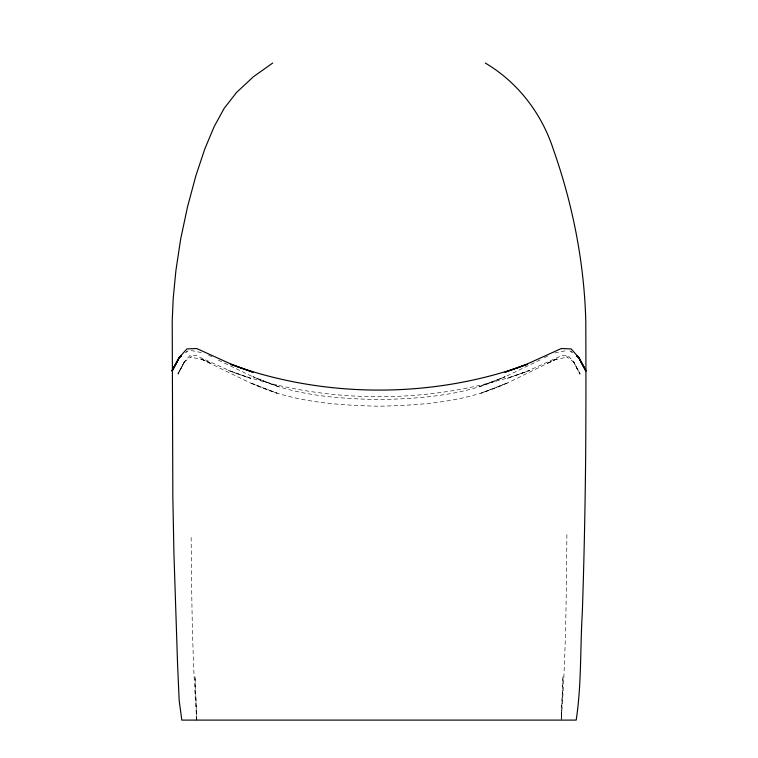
<?xml version="1.0" encoding="UTF-8"?>
<svg xmlns="http://www.w3.org/2000/svg" width="758" height="758" viewBox="0 0 758 758"><rect width="100%" height="100%" fill="white"/><g stroke="black" fill="none" stroke-linecap="round" stroke-linejoin="round"><path stroke-width="0.57" stroke-dasharray="3.79 2.84" d="M566.889 534.598C566.33 596.063 565.904 657.603 561.308 718.935M561.233 720.1L563.005 676.155L561.185 718.944M184.488 361.632L178.016 374.206L184.488 361.632L189.888 355.625L195.393 355.227L228.376 370.169L250.917 378.564L228.385 370.529C323.837 405.445 434.163 405.445 529.615 370.529L507.083 378.564L529.624 370.169L562.607 355.227L568.112 355.625L573.512 361.632L579.984 374.206L573.512 361.632M184.393 361.879L177.922 373.666L184.582 361.812L191.338 356.63L190.713 357.103L203.087 359.699L211.482 363.726L200.046 358.468L250.235 382.885L277.106 393.231L250.083 382.676C290.181 401.835 335.216 405.284 379 406.212C422.784 405.284 467.819 401.835 507.917 382.676L480.894 393.231L507.765 382.885L554.913 359.699L557.954 358.468L546.518 363.726L554.913 359.699L567.287 357.103L566.662 356.63L573.418 361.812L580.078 373.666L573.607 361.879M185.34 352.821L187.112 351.418M186.402 352.119L188.136 350.802M540.179 359.861L505.179 376.773L478.961 386.883L505.15 376.641C465.924 395.411 421.827 398.642 379 399.58C336.173 398.642 292.076 395.411 252.85 376.641L279.039 386.883L252.821 376.773L217.821 359.861M544.31 357.729L549.474 355.066M554.78 353.001L566.908 350.471M191.092 350.471L203.22 353.001M208.526 355.066L213.69 357.729M569.864 350.802L571.598 352.119M570.888 351.418L572.66 352.821M196.767 720.1C192.115 658.389 191.67 596.461 191.111 534.598M196.862 720.1L194.996 676.155L196.72 718.944"/><path stroke-width="1.14" d="M181.171 356.071L179.144 357.748L172.104 371.221L178.983 357.814L186.885 348.917L196.673 348.519L230.877 364.029L253.039 372.282L230.678 364.314C324.67 398.68 433.33 398.68 527.322 364.314L504.961 372.282L527.123 364.029L561.327 348.519L571.115 348.917L579.017 357.814L585.896 371.221L578.856 357.748L576.829 356.071M179.144 357.748L172.104 370.491L179.457 357.416L181.2 356.089M272.738 63.028L253.466 76.691L236.676 92.334L224.197 108.299L214.201 126.529L204.764 149.051L195.81 175.96L187.482 207.019L180.575 239.547L175.884 270.748L173.203 298.491L172.218 320.871L172.843 497.561L173.933 553.681L177.59 664.728L179.172 700.496L181.816 720.1L576.184 720.1C581.632 684.588 580.107 648.46 582.315 612.682C584.124 559.016 585.214 505.321 585.697 451.626C586 408.041 585.991 364.456 585.782 320.871C584.191 262.334 572.697 204.215 553.236 149.051C541.553 113.293 517.761 82.243 485.262 63.028M576.8 356.089L578.543 357.416L585.896 370.491L578.856 357.748"/></g></svg>
